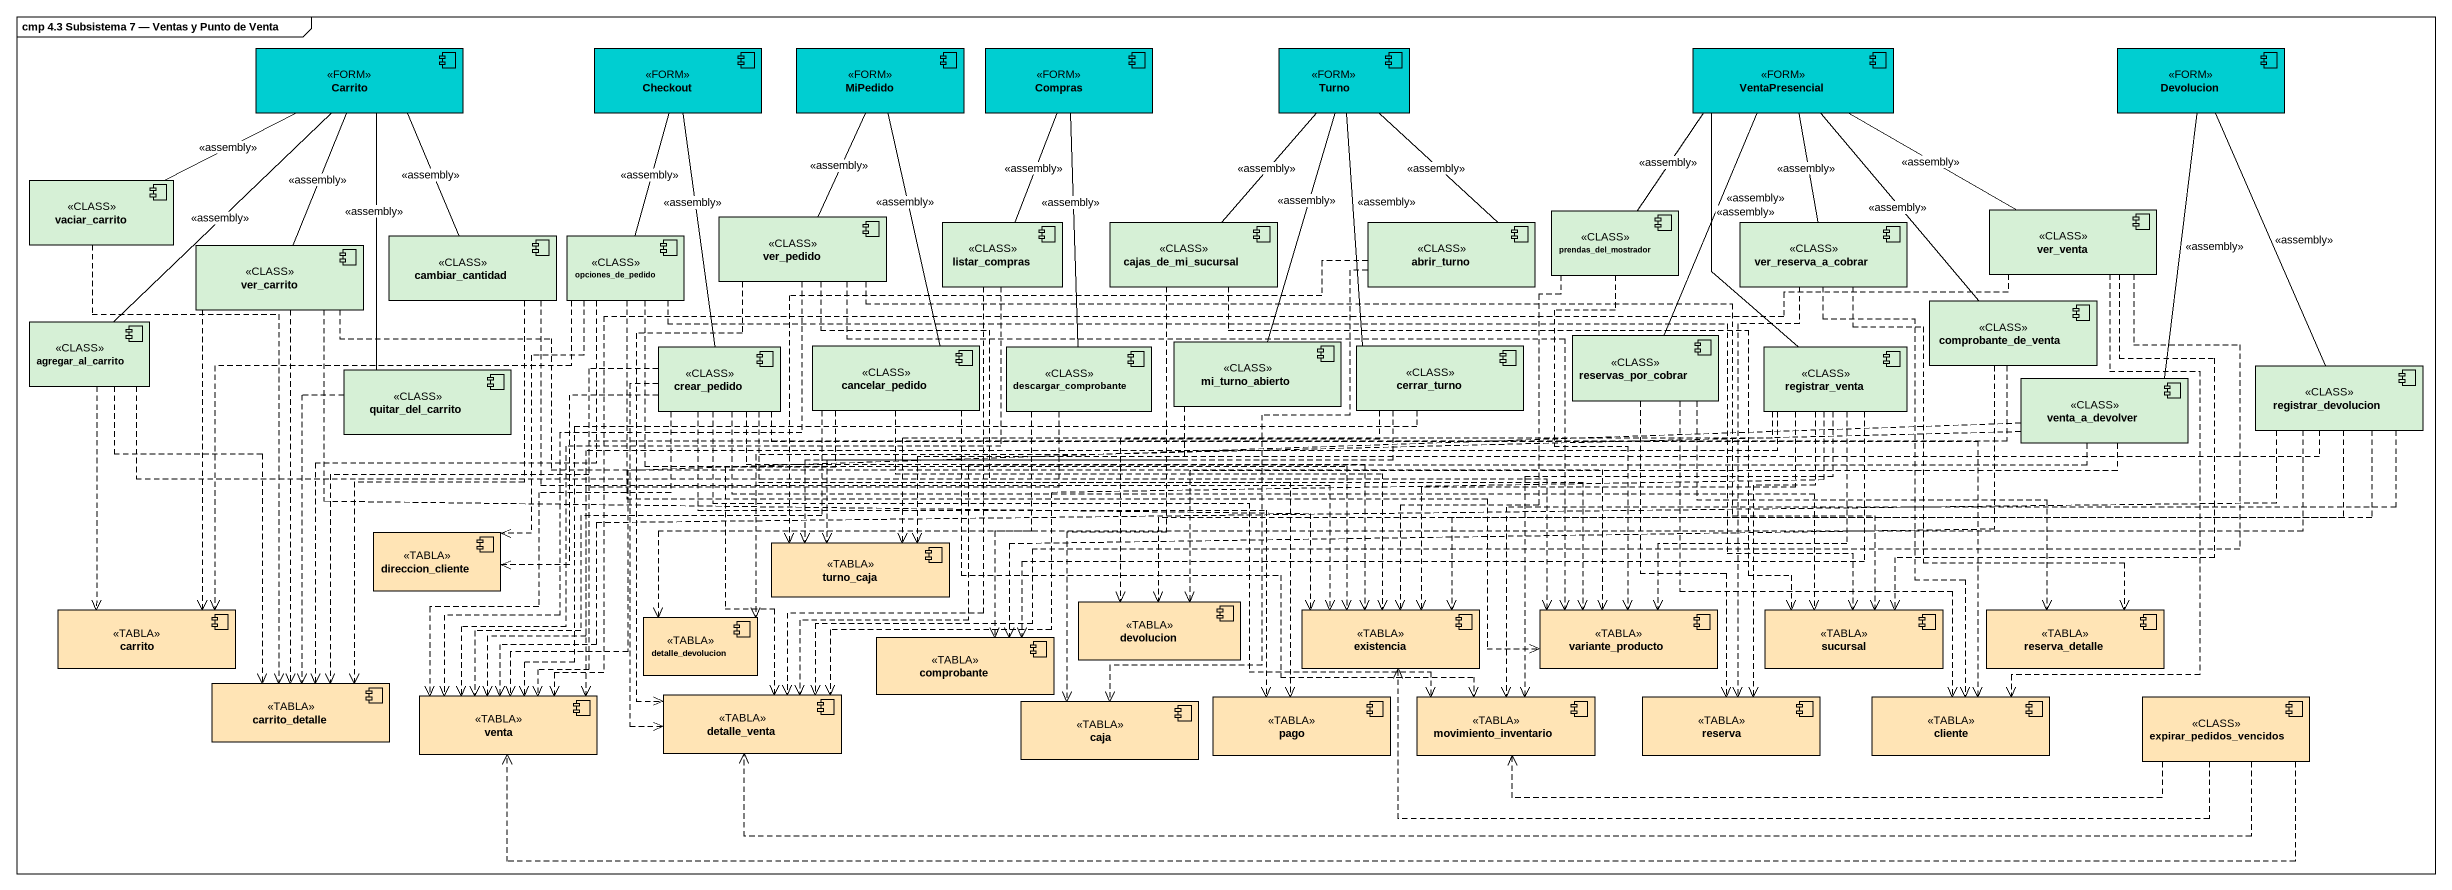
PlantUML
@startuml
mainframe cmp 4.3 Subsistema 7 — Ventas y Punto de Venta
component Carrito <<FORM>> #00CED1
component Checkout <<FORM>> #00CED1
component MiPedido <<FORM>> #00CED1
component Compras <<FORM>> #00CED1
component Turno <<FORM>> #00CED1
component VentaPresencial <<FORM>> #00CED1
component Devolucion <<FORM>> #00CED1
component vaciar_carrito <<CLASS>> #D6F0D6
component cambiar_cantidad <<CLASS>> #D6F0D6
component opciones_de_pedido <<CLASS>> #D6F0D6
component ver_pedido <<CLASS>> #D6F0D6
component listar_compras <<CLASS>> #D6F0D6
component cajas_de_mi_sucursal <<CLASS>> #D6F0D6
component abrir_turno <<CLASS>> #D6F0D6
component prendas_del_mostrador <<CLASS>> #D6F0D6
component ver_reserva_a_cobrar <<CLASS>> #D6F0D6
component ver_venta <<CLASS>> #D6F0D6
component ver_carrito <<CLASS>> #D6F0D6
component agregar_al_carrito <<CLASS>> #D6F0D6
component reservas_por_cobrar <<CLASS>> #D6F0D6
component comprobante_de_venta <<CLASS>> #D6F0D6
component quitar_del_carrito <<CLASS>> #D6F0D6
component crear_pedido <<CLASS>> #D6F0D6
component cancelar_pedido <<CLASS>> #D6F0D6
component descargar_comprobante <<CLASS>> #D6F0D6
component mi_turno_abierto <<CLASS>> #D6F0D6
component cerrar_turno <<CLASS>> #D6F0D6
component registrar_venta <<CLASS>> #D6F0D6
component venta_a_devolver <<CLASS>> #D6F0D6
component registrar_devolucion <<CLASS>> #D6F0D6
component direccion_cliente <<TABLA>> #FFE4B5
component turno_caja <<TABLA>> #FFE4B5
component carrito <<TABLA>> #FFE4B5
component detalle_devolucion <<TABLA>> #FFE4B5
component devolucion <<TABLA>> #FFE4B5
component existencia <<TABLA>> #FFE4B5
component variante_producto <<TABLA>> #FFE4B5
component sucursal <<TABLA>> #FFE4B5
component reserva_detalle <<TABLA>> #FFE4B5
component comprobante <<TABLA>> #FFE4B5
component carrito_detalle <<TABLA>> #FFE4B5
component venta <<TABLA>> #FFE4B5
component detalle_venta <<TABLA>> #FFE4B5
component caja <<TABLA>> #FFE4B5
component pago <<TABLA>> #FFE4B5
component movimiento_inventario <<TABLA>> #FFE4B5
component reserva <<TABLA>> #FFE4B5
component cliente <<TABLA>> #FFE4B5
component expirar_pedidos_vencidos <<CLASS>> #FFE4B5
Carrito -left- vaciar_carrito : <<assembly>>
Carrito -- cambiar_cantidad : <<assembly>>
Carrito -- ver_carrito : <<assembly>>
Carrito -- agregar_al_carrito : <<assembly>>
Carrito -- quitar_del_carrito : <<assembly>>
Checkout -- opciones_de_pedido : <<assembly>>
Checkout -- crear_pedido : <<assembly>>
MiPedido -- ver_pedido : <<assembly>>
MiPedido -- cancelar_pedido : <<assembly>>
Compras -- listar_compras : <<assembly>>
Compras -- descargar_comprobante : <<assembly>>
Turno -- cajas_de_mi_sucursal : <<assembly>>
Turno -- abrir_turno : <<assembly>>
Turno -- mi_turno_abierto : <<assembly>>
Turno -- cerrar_turno : <<assembly>>
VentaPresencial -- prendas_del_mostrador : <<assembly>>
VentaPresencial -- ver_reserva_a_cobrar : <<assembly>>
VentaPresencial -right- ver_venta : <<assembly>>
VentaPresencial -- reservas_por_cobrar : <<assembly>>
VentaPresencial -- comprobante_de_venta : <<assembly>>
VentaPresencial -- registrar_venta : <<assembly>>
Devolucion -- venta_a_devolver : <<assembly>>
Devolucion -- registrar_devolucion : <<assembly>>
vaciar_carrito ..> carrito_detalle
cambiar_cantidad .right.> existencia
cambiar_cantidad ..> carrito_detalle
opciones_de_pedido ..> direccion_cliente
opciones_de_pedido ..> carrito
opciones_de_pedido .right.> existencia
opciones_de_pedido .right.> variante_producto
opciones_de_pedido .right.> sucursal
opciones_de_pedido ..> carrito_detalle
ver_pedido .right.> variante_producto
ver_pedido .right.> sucursal
ver_pedido ..> venta
ver_pedido ..> detalle_venta
ver_pedido ..> pago
listar_compras ..> venta
listar_compras ..> detalle_venta
cajas_de_mi_sucursal .right.> sucursal
cajas_de_mi_sucursal ..> caja
abrir_turno .left.> turno_caja
abrir_turno ..> caja
prendas_del_mostrador ..> existencia
prendas_del_mostrador ..> variante_producto
ver_reserva_a_cobrar ..> reserva_detalle
ver_reserva_a_cobrar ..> reserva
ver_reserva_a_cobrar ..> cliente
ver_venta ..> sucursal
ver_venta .left.> venta
ver_venta .left.> detalle_venta
ver_venta ..> cliente
ver_carrito ..> carrito
ver_carrito .right.> existencia
ver_carrito .right.> variante_producto
ver_carrito ..> carrito_detalle
agregar_al_carrito ..> carrito
agregar_al_carrito .right.> variante_producto
agregar_al_carrito ..> carrito_detalle
reservas_por_cobrar ..> reserva_detalle
reservas_por_cobrar ..> reserva
reservas_por_cobrar ..> cliente
comprobante_de_venta .left.> comprobante
comprobante_de_venta .left.> venta
quitar_del_carrito ..> carrito_detalle
crear_pedido ..> direccion_cliente
crear_pedido .right.> existencia
crear_pedido .right.> variante_producto
crear_pedido .right.> sucursal
crear_pedido ..> carrito_detalle
crear_pedido ..> venta
crear_pedido ..> detalle_venta
crear_pedido .right.> pago
crear_pedido .right.> movimiento_inventario
crear_pedido .right.> cliente
cancelar_pedido .right.> existencia
cancelar_pedido ..> venta
cancelar_pedido ..> detalle_venta
cancelar_pedido .right.> movimiento_inventario
descargar_comprobante ..> comprobante
descargar_comprobante ..> venta
mi_turno_abierto .left.> turno_caja
cerrar_turno .left.> turno_caja
cerrar_turno ..> devolucion
cerrar_turno .left.> venta
registrar_venta .left.> turno_caja
registrar_venta .left.> existencia
registrar_venta ..> variante_producto
registrar_venta .left.> comprobante
registrar_venta .left.> venta
registrar_venta .left.> detalle_venta
registrar_venta ..> movimiento_inventario
registrar_venta ..> reserva
venta_a_devolver .left.> detalle_devolucion
venta_a_devolver .left.> devolucion
venta_a_devolver .left.> venta
venta_a_devolver .left.> detalle_venta
registrar_devolucion .left.> turno_caja
registrar_devolucion .left.> detalle_devolucion
registrar_devolucion .left.> devolucion
registrar_devolucion .left.> existencia
registrar_devolucion .left.> venta
registrar_devolucion .left.> movimiento_inventario
expirar_pedidos_vencidos .left.> existencia
expirar_pedidos_vencidos .left.> venta
expirar_pedidos_vencidos .left.> detalle_venta
expirar_pedidos_vencidos .left.> movimiento_inventario
@enduml
